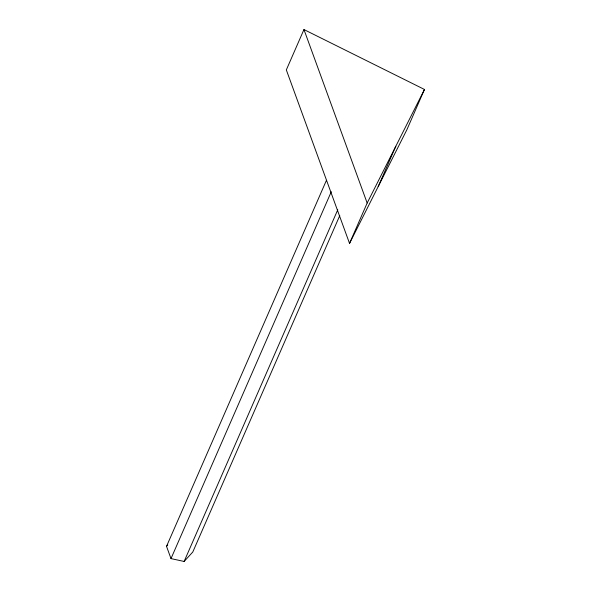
<?xml version="1.0" encoding="UTF-8"?>
<svg xmlns="http://www.w3.org/2000/svg" width="591" height="591" viewBox="0 0 591 591"><rect width="100%" height="100%" fill="white"/><g stroke="black" fill="none" stroke-linecap="round" stroke-linejoin="round"><path stroke-width="0.89" d="M303.959 29.55L286.325 69.908L349.532 243.396L406.837 129.821L424.471 89.463L303.959 29.55L367.166 203.038L349.532 243.396M339.766 215.589L192.777 552.031L184.126 561.45L170.998 558.606L166.529 546.335L326.446 180.307M170.998 558.606L331.285 191.728M184.126 561.45L337.757 209.79M378.181 186.608L395.815 146.25M367.166 203.038L424.471 89.463M166.529 546.335L167.77 544.991"/></g></svg>
